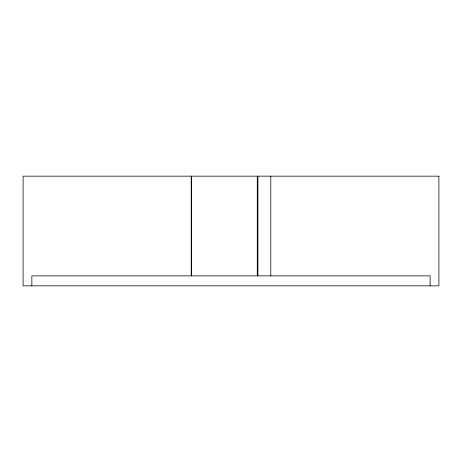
<?xml version="1.0" encoding="UTF-8"?>
<svg xmlns="http://www.w3.org/2000/svg" width="462" height="462" viewBox="0 0 462 462"><rect width="100%" height="100%" fill="white"/><g stroke="black" fill="none" stroke-linecap="round" stroke-linejoin="round"><path stroke-width="0.69" d="M430.145 285.839L430.145 275.866L31.855 275.866L31.855 285.839M270.796 176.161L270.796 275.866M257.929 176.161L257.929 275.866M257.27 176.161L257.27 275.866M191.401 176.161L191.401 275.866M191.204 176.161L191.204 275.866M438.9 176.161L23.1 176.161L23.1 285.839L438.9 285.839L438.9 176.161"/></g></svg>
